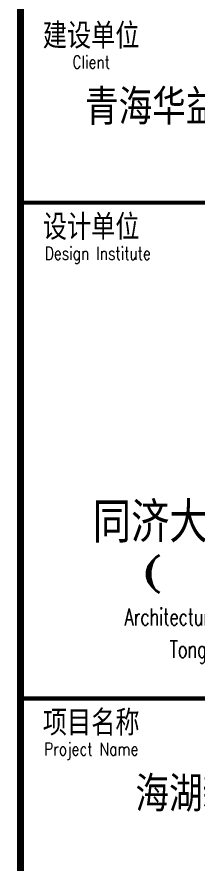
# Model space of a CAD drawing. Extents: x -1348811 to 123514, y -640545 to 749356.
# Drawn here: x -786651 to -782830, y 98689 to 116610 of the extents above; entities that cross this region are included whole.
import ezdxf
from ezdxf.enums import TextEntityAlignment as Align

# ---------------------------------------------------------------- set-up
doc = ezdxf.new("R2010")
doc.units = 0
doc.header["$LTSCALE"] = 10
doc.header["$MEASUREMENT"] = 0
doc.layers.get('0').update_dxf_attribs({"linetype": 'CONTINUOUS'})
doc.layers.add('图框', color=7, linetype='CONTINUOUS')
doc.styles.add('TKZ1_tjhts.shx', font='tjromant.shx', dxfattribs={"bigfont": 'tjhts.shx'})
doc.styles.add('TKZ2_tjkts.shx', font='tjromant.shx', dxfattribs={"bigfont": 'tjkts.shx'})

# ---------------------------------------------------------------- blocks, each defined once
blk = doc.blocks.new('TJAD_TK_LOGO')
at = {"style": 'TKZ1_tjhts.shx', "width": 0.7}
for s, p in [('Architectural Design & Research Institute of', (0.6, -1.0814)), ('Tongji University (Group) Co.,Ltd.', (0.6, -1.2887))]:
    blk.add_text(s, height=0.108983, dxfattribs=at).set_placement(p, align=Align.MIDDLE_CENTER)
at = {"layer": '图框', "style": 'TKZ1_tjhts.shx'}
blk.add_text('同济大学建筑设计研究院', height=0.258835, dxfattribs=at).set_placement((0.6, -0.4754), align=Align.MIDDLE_CENTER)
at = {"layer": '图框', "style": 'TKZ1_tjhts.shx', "width": 1.7}
blk.add_text('(  )', height=0.15893, dxfattribs=at).set_placement((-0.44, -0.8747))
blk = doc.blocks.new('A1+')
at = {"const_width": 100}
blk.add_lwpolyline([(96100, -1000), (96100, -58400)], dxfattribs=at)
at = {"layer": '图框', "const_width": 60}
for points in [[(96100, -21000), (104100, -21000)], [(96100, -28000), (104100, -28000)]]:
    blk.add_lwpolyline(points, dxfattribs=at)
at = {"color": 1, "xscale": 2202.171320475871, "yscale": 2202.171320475973, "zscale": 2202.171320475958}
blk.add_blockref('TJAD_TK_LOGO', (98779, -24467), dxfattribs=at)
at = {"style": 'TKZ2_tjkts.shx'}
for s, p in [('建设单位', (97100, -18645)), ('设计单位', (97100, -21345)), ('项目名称', (97100, -28345))]:
    blk.add_text(s, height=360, dxfattribs=at).set_placement(p, align=Align.MIDDLE_CENTER)
at = {"style": 'TKZ2_tjkts.shx', "width": 0.8}
for s, p in [('Client', (97100, -19015)), ('Design Institute', (97193, -21715)), ('Project Name', (97100, -28715))]:
    blk.add_text(s, height=180, dxfattribs=at).set_placement(p, align=Align.MIDDLE_CENTER)
at = {"layer": '图框', "color": 6, "style": 'TKZ1_tjhts.shx'}
for s, p in [('青海华益房地产开发有限公司', (100100, -19650)), ('海湖新区电力住宅小区', (100100, -29350))]:
    blk.add_text(s, height=500, dxfattribs=at).set_placement(p, align=Align.MIDDLE_CENTER)

msp = doc.modelspace()

# ---------------------------------------------------------------- block references
at = {"xscale": 1.5, "yscale": 1.5, "zscale": 1.5}
msp.add_blockref('A1+', (-930726, 144176.5), dxfattribs=at)

doc.saveas('drawing.dxf')
